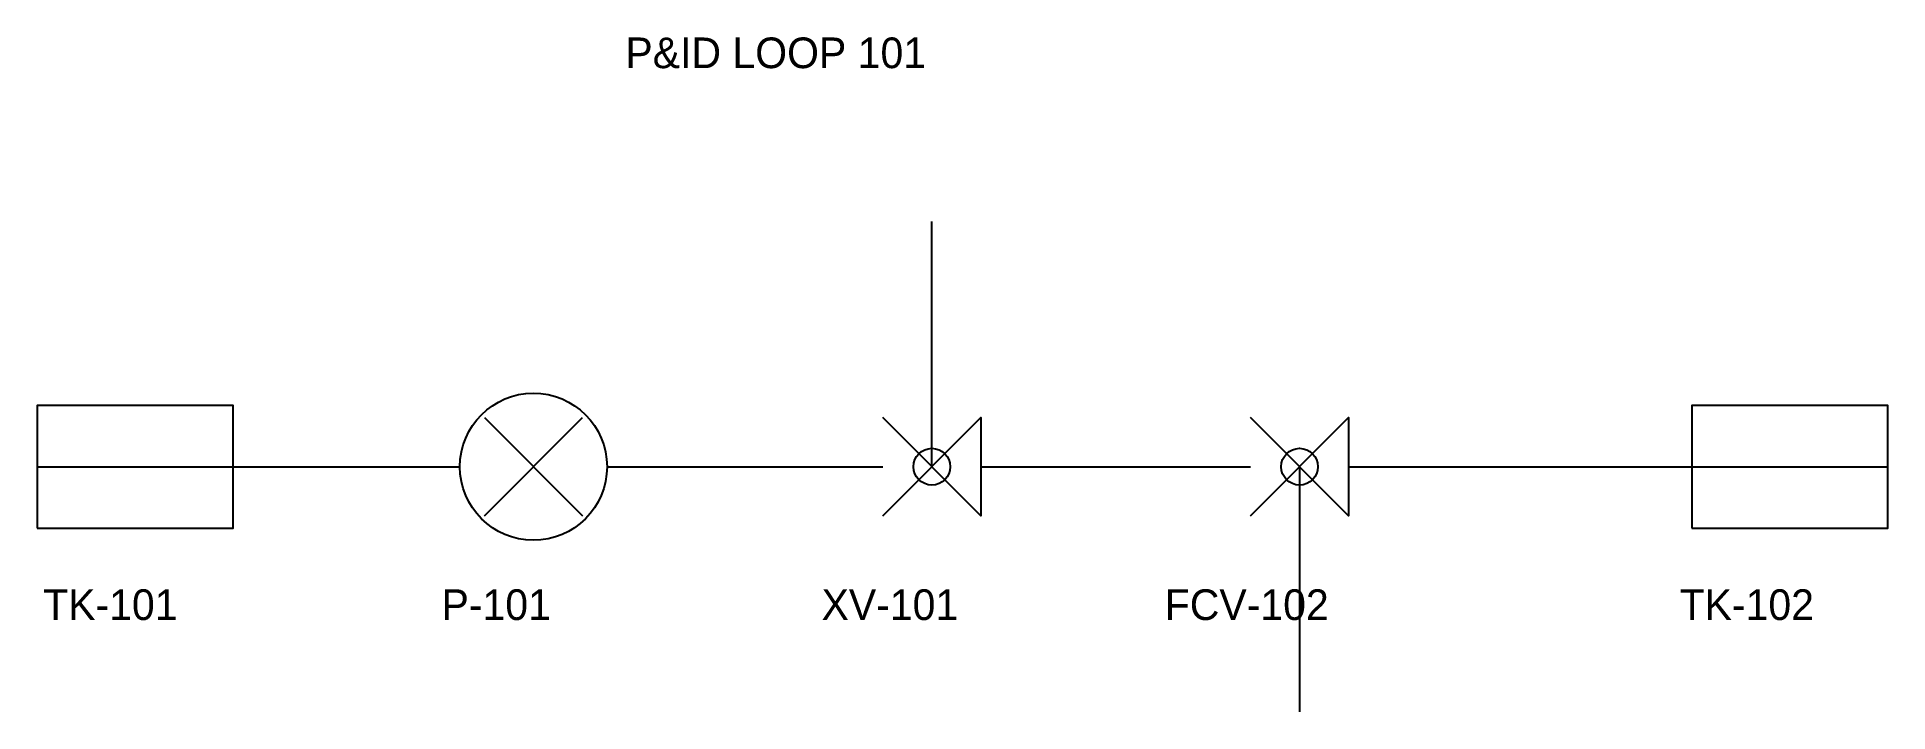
# Model space of a CAD drawing. Header units: millimetres. Extents: x 14 to 316, y 40 to 150.
import ezdxf

# ---------------------------------------------------------------- set-up
doc = ezdxf.new("R2010")
doc.units = ezdxf.units.MM
for name, color, linetype in [('PIPELINE', 4, 'CONTINUOUS'), ('SYMBOL', 2, 'CONTINUOUS'), ('TEXT', 7, 'CONTINUOUS')]:
    doc.layers.add(name, color=color, linetype=linetype)

# ---------------------------------------------------------------- blocks, each defined once
blk = doc.blocks.new('TANK')
at = {"layer": 'SYMBOL'}
blk.add_line((-16, 0), (16, 0), dxfattribs=at)
blk.add_lwpolyline([(-16, -10), (16, -10), (16, 10), (-16, 10)], close=True, dxfattribs=at)
blk = doc.blocks.new('PUMP')
at = {"layer": 'SYMBOL'}
for p, q in [((-8, -8), (8, 8)), ((-8, 8), (8, -8))]:
    blk.add_line(p, q, dxfattribs=at)
blk.add_circle((0, 0), 12, dxfattribs=at)
blk = doc.blocks.new('VALVE_GATE')
at = {"layer": 'SYMBOL'}
blk.add_lwpolyline([(-8, -8), (8, 8), (8, -8), (-8, 8)], dxfattribs=at)
blk.add_circle((0, 0), 3, dxfattribs=at)

msp = doc.modelspace()

# ---------------------------------------------------------------- linework, layer by layer
at = {"layer": 'PIPELINE'}
for p, q in [((160, 80), (160, 120)), ((46, 80), (83, 80)), ((107, 80), (152, 80)), ((168, 80), (212, 80)), ((220, 80), (220, 40)), ((228, 80), (284, 80))]:
    msp.add_line(p, q, dxfattribs=at)

# ---------------------------------------------------------------- block references
at = {"layer": 'SYMBOL'}
for name, p in [('PUMP', (95, 80)), ('TANK', (30, 80)), ('VALVE_GATE', (160, 80)), ('VALVE_GATE', (220, 80)), ('TANK', (300, 80))]:
    msp.add_blockref(name, p, dxfattribs=at)

# ---------------------------------------------------------------- texts
at = {"layer": 'TEXT'}
for s, p in [('P&ID LOOP 101', (110, 145)), ('TK-101', (15, 55)), ('P-101', (80, 55)), ('XV-101', (142, 55)), ('FCV-102', (198, 55)), ('TK-102', (282, 55))]:
    msp.add_text(s, height=5, dxfattribs=at).set_placement(p)

doc.saveas('drawing.dxf')
